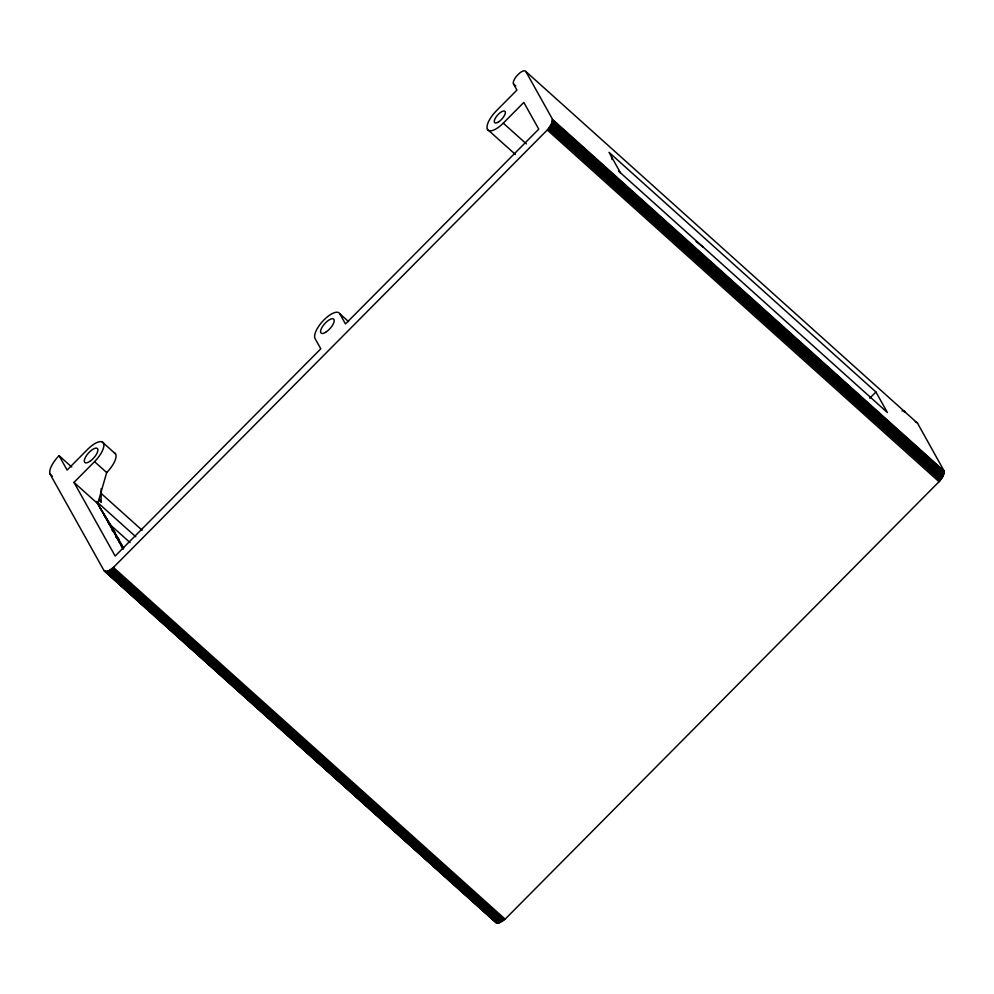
<?xml version="1.0" encoding="UTF-8"?>
<svg xmlns="http://www.w3.org/2000/svg" width="994" height="994" viewBox="0 0 994 994"><rect width="100%" height="100%" fill="white"/><g stroke="black" fill="none" stroke-linecap="round" stroke-linejoin="round"><path stroke-width="1.49" d="M98.828 499.982L101.077 502.007L101.214 488.576M71.754 467.056L59.068 455.662A17.643 6.734 -48.1 0 0 50.172 474.262L103.972 570.531C107.451 573.352 111.887 568.556 114.496 566.356L548.365 128.885L551.943 122.983L552.242 118.771L525.826 71.493A8.822 3.367 -48.1 0 0 517.936 74.625A8.822 3.367 -48.1 0 0 513.488 83.931L516.93 90.094L496.366 110.819A17.643 6.734 -48.1 0 0 487.482 129.419L515.364 154.455M104.345 571.003L496.081 922.73L497.969 923.215L505.138 919.139L940.113 480.624L943.207 475.84L944.213 471.106L917.561 423.233L525.826 71.493M114.273 452.779A17.643 6.734 -48.1 0 1 106.693 472.548L97.723 503.697L73.991 482.388L94.554 461.663A17.643 6.734 -48.1 0 0 103.451 443.063A17.643 6.734 -48.1 0 0 87.671 449.325L67.107 470.05L59.068 455.662M487.482 129.419A17.643 6.734 -48.1 0 0 503.262 123.144L523.826 102.432L538.76 129.145L345.465 323.945L339.724 313.669A17.643 6.734 -48.1 0 0 323.945 319.931A17.643 6.734 -48.1 0 0 315.048 338.532L320.789 348.807L115.167 556.044L73.991 482.388M869.762 398.209L875.925 391.996L609.024 152.343L620.504 172.894M696.111 241.567L703.367 247.233M618.566 171.105L887.418 412.547L875.925 391.996M513.488 83.931L515.799 85.993M552.478 119.367L944.213 471.106M552.565 120.112L944.3 471.852M552.502 120.97L944.238 472.709M552.291 121.927L944.027 473.666M551.943 122.983L943.679 474.722M551.459 124.101L943.207 475.84M550.85 125.269L942.585 477.008M550.117 126.474L941.865 478.213M549.284 127.679L941.032 479.419M548.365 128.885L940.113 480.624M547.371 130.052L939.106 481.792M503.262 123.144L526.373 143.894M339.724 313.669L348.546 321.584M102.133 441.883L115.577 453.947M94.554 461.663L106.693 472.548M100.605 492.962L142.154 530.262M97.648 502.504L135.768 536.748M110.371 524.907L130.015 542.55M50.172 474.262L52.483 476.337M112.633 530.349L115.13 532.784L111.738 529.74M116.46 537.182L118.945 539.63L115.552 536.586M113.403 567.4L505.138 919.139M112.285 568.357L504.033 920.096M111.179 569.214L502.914 920.953M110.073 569.947L501.821 921.686M109.017 570.544L500.752 922.283M108.011 571.016L499.746 922.743M107.066 571.326L498.814 923.053M106.221 571.475L497.969 923.215M105.476 571.475L497.224 923.215M104.855 571.314L496.59 923.053M96.493 501.473L123.144 548.725M116.559 537.592L123.641 548.092M118.982 541.879L123.517 548.738M98.394 504.89L112.981 528.957M100.307 508.307L115.13 532.784M104.134 515.153L118.945 539.63M107.638 521.415L122.225 545.482M122.771 548.613L121.169 545.756M99.462 499.1L101.077 502.007M611.484 156.741L612.043 159.5M915.312 421.816A17.643 6.734 -48.1 0 1 917.561 423.233M901.98 410.857A17.643 6.734 -48.1 0 1 905.36 412.274A8.822 3.367 -48.1 0 0 903.67 411.566M90.255 461.092A9.406 3.591 -48.1 0 0 97.412 448.505A9.406 3.591 -48.1 0 0 85.67 456.88A9.406 3.591 -48.1 0 0 90.255 461.092M498.441 121.989A7.641 2.92 -48.1 0 0 505.163 111.589A7.641 2.92 -48.1 0 0 495.844 117.367A7.641 2.92 -48.1 0 0 498.441 121.989M325.659 332.282A9.406 3.591 -48.1 0 0 333.972 319.484A9.406 3.591 -48.1 0 0 322.528 326.529A9.406 3.591 -48.1 0 0 325.659 332.282"/></g></svg>
